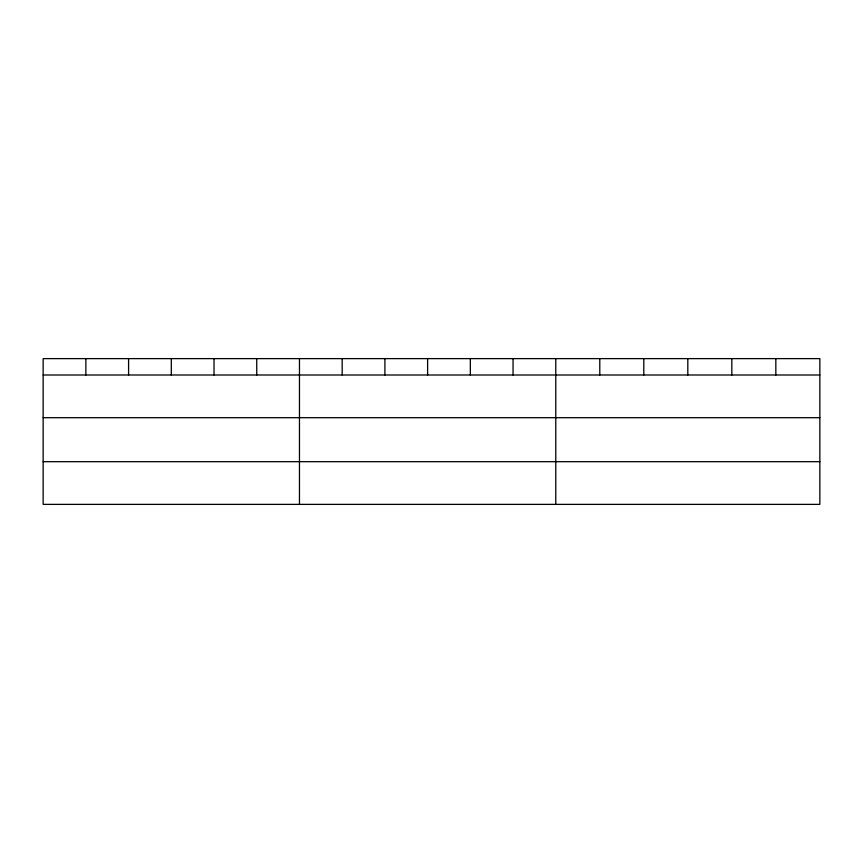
<?xml version="1.0" encoding="UTF-8"?>
<svg xmlns="http://www.w3.org/2000/svg" width="863" height="863" viewBox="0 0 863 863"><rect width="100%" height="100%" fill="white"/><g stroke="black" fill="none" stroke-linecap="round" stroke-linejoin="round"><path stroke-width="1.29" d="M819.85 417.692L819.85 358.62L43.15 358.62L43.15 504.38L819.85 504.38L819.85 417.692L43.15 417.692M43.15 374.995L819.85 374.995M43.15 461.683L819.85 461.683M775.837 358.62L775.837 374.995M731.824 358.62L731.824 374.995M687.811 358.62L687.811 374.995M643.798 358.62L643.798 374.995M599.785 358.62L599.785 374.995M555.772 358.62L555.772 504.38M513.054 358.62L513.054 374.995M470.335 358.62L470.335 374.995M427.617 358.62L427.617 374.995M384.898 358.62L384.898 374.995M342.18 358.62L342.18 374.995M299.461 358.62L299.461 504.38M256.743 358.62L256.743 374.995M214.024 358.62L214.024 374.995M171.306 358.62L171.306 374.995M128.587 358.62L128.587 374.995M85.868 358.62L85.868 374.995"/></g></svg>
